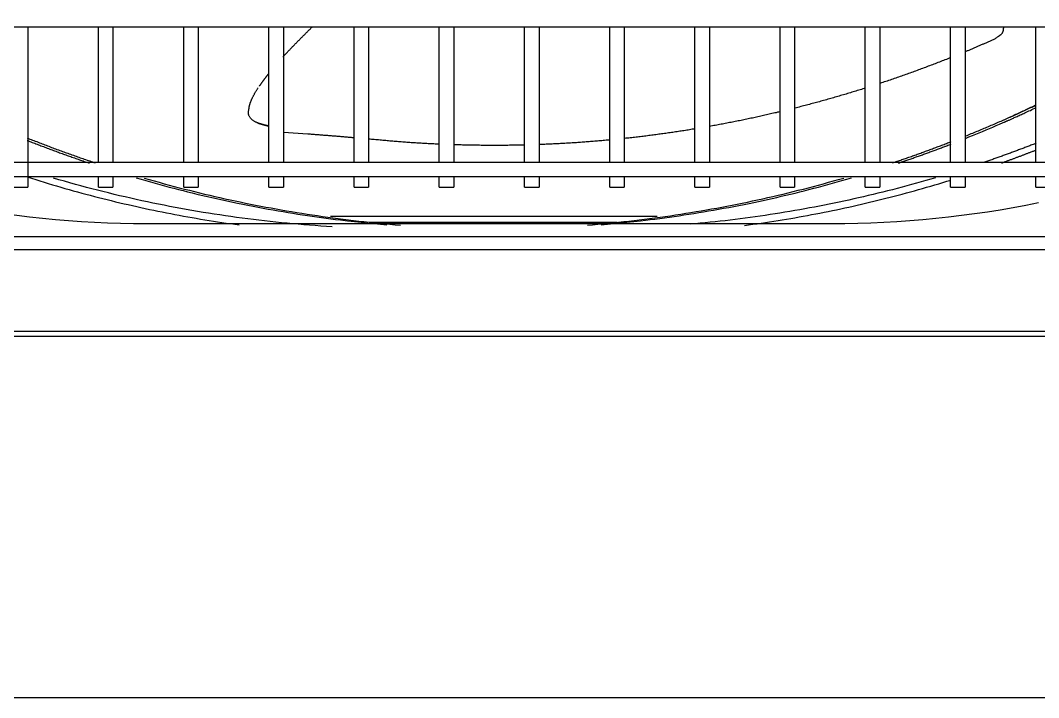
# Model space of a CAD drawing. Header units: millimetres. Extents: x 0 to 504600, y 0 to 118800.
# Drawn here: x 430404.9 to 430685.8, y 45578.4 to 45765.3 of the extents above; entities that cross this region are included whole.
import ezdxf

# ---------------------------------------------------------------- set-up
doc = ezdxf.new("R2010")
doc.units = ezdxf.units.MM
doc.header["$LTSCALE"] = 200
doc.layers.add('LG-AIRCON', color=240, linetype='Continuous')

# ---------------------------------------------------------------- blocks, each defined once
blk = doc.blocks.new('UXC')
at = {"layer": 'LG-AIRCON', "color": 0}
for p, q in [((-390.35, 762), (391.35, 762)), ((390.35, 760.7), (-390.35, 760.7)), ((-329.91, 738.07), (288.09, 738.07)), ((288.09, 734.54), (-329.91, 734.54)), ((73.55, 731), (-115.45, 731)), ((-53.98, 730.5), (14.38, 730.5)), ((-64.7, 728.9), (25.4, 728.9)), ((-152.2, 720.91), (-148.2, 720.91)), ((-148.2, 676.75), (-148.2, 720.91)), ((-128.7, 720.91), (-128.7, 717.99)), ((-128.7, 720.91), (-124.7, 720.91)), ((-124.7, 717.99), (-124.7, 720.91)), ((-105.2, 720.91), (-105.2, 717.99)), ((-105.2, 720.91), (-101.2, 720.91)), ((-101.2, 717.99), (-101.2, 720.91)), ((-81.7, 720.91), (-81.7, 717.99)), ((-81.7, 720.91), (-77.7, 720.91)), ((-77.7, 717.99), (-77.7, 720.91)), ((-58.2, 720.91), (-58.2, 717.99)), ((-58.2, 720.91), (-54.2, 720.91)), ((-54.2, 717.99), (-54.2, 720.91)), ((-34.7, 720.91), (-34.7, 717.99)), ((-34.7, 720.91), (-30.7, 720.91)), ((-30.7, 717.99), (-30.7, 720.91)), ((-11.2, 720.91), (-11.2, 717.99)), ((-11.2, 720.91), (-7.2, 720.91)), ((-7.2, 717.99), (-7.2, 720.91)), ((12.3, 720.91), (12.3, 717.99)), ((12.3, 720.91), (16.3, 720.91)), ((16.3, 717.99), (16.3, 720.91)), ((35.8, 720.91), (35.8, 717.99)), ((35.8, 720.91), (39.8, 720.91)), ((39.8, 717.99), (39.8, 720.91)), ((59.3, 720.91), (59.3, 717.99)), ((59.3, 720.91), (63.3, 720.91)), ((63.3, 717.99), (63.3, 720.91)), ((82.8, 720.91), (82.8, 717.99)), ((82.8, 720.91), (86.8, 720.91)), ((86.8, 717.99), (86.8, 720.91)), ((106.3, 720.91), (106.3, 717.99)), ((106.3, 720.91), (110.3, 720.91)), ((110.3, 717.99), (110.3, 720.91)), ((129.8, 720.91), (129.8, 717.99)), ((129.8, 720.91), (133.8, 720.91)), ((258.31, 718), (-300.21, 718)), ((-300.21, 714), (258.31, 714)), ((-128.7, 714), (-128.7, 676.75)), ((-124.7, 676.75), (-124.7, 714)), ((-105.2, 714), (-105.2, 676.75)), ((-101.2, 676.75), (-101.2, 714)), ((-81.7, 714), (-81.7, 676.75)), ((-77.7, 676.75), (-77.7, 714)), ((-58.2, 714), (-58.2, 676.75)), ((-54.2, 676.75), (-54.2, 714)), ((-34.7, 714), (-34.7, 676.75)), ((-30.7, 676.75), (-30.7, 714)), ((-11.2, 714), (-11.2, 676.75)), ((-7.2, 676.75), (-7.2, 714)), ((12.3, 714), (12.3, 676.75)), ((16.3, 676.75), (16.3, 714)), ((35.8, 714), (35.8, 676.75)), ((39.8, 676.75), (39.8, 714)), ((59.3, 714), (59.3, 676.75)), ((63.3, 676.75), (63.3, 714)), ((82.8, 714), (82.8, 676.75)), ((86.8, 676.75), (86.8, 714)), ((106.3, 714), (106.3, 676.75)), ((110.3, 676.75), (110.3, 714)), ((129.8, 714), (129.8, 676.75)), ((267.64, 676.75), (-309.54, 676.75))]:
    blk.add_line(p, q, dxfattribs=at)
for points in [[(-148.29, 718.08), (-147.15, 718.44), (-146.01, 718.8), (-144.87, 719.16), (-143.72, 719.51), (-142.57, 719.86), (-141.42, 720.2), (-140.27, 720.54), (-139.12, 720.88), (-137.96, 721.21), (-136.8, 721.54), (-135.65, 721.86), (-134.49, 722.18), (-133.32, 722.5), (-132.16, 722.81), (-130.99, 723.12), (-129.83, 723.43), (-128.66, 723.73), (-127.5, 724.02), (-126.33, 724.32), (-125.16, 724.6), (-123.99, 724.89), (-122.83, 725.17), (-121.66, 725.44), (-120.49, 725.71), (-119.32, 725.98), (-118.15, 726.24), (-116.98, 726.5), (-115.81, 726.75), (-114.64, 727), (-113.46, 727.25), (-112.29, 727.49), (-111.12, 727.73), (-109.95, 727.96), (-108.77, 728.19), (-107.6, 728.41), (-106.43, 728.63), (-105.25, 728.85), (-104.08, 729.06), (-102.9, 729.27), (-101.72, 729.47), (-100.55, 729.67), (-99.37, 729.87), (-98.19, 730.06), (-97.02, 730.25), (-95.84, 730.43), (-94.66, 730.61), (-93.48, 730.78), (-92.3, 730.95), (-91.12, 731.12), (-89.94, 731.28)], [(-64.26, 731.8), (-65.82, 731.7), (-67.37, 731.6), (-68.93, 731.49), (-70.48, 731.38), (-72.03, 731.25), (-73.59, 731.12), (-75.14, 730.99), (-76.69, 730.84), (-78.24, 730.69), (-79.79, 730.53), (-81.34, 730.37), (-82.89, 730.19), (-84.43, 730.01), (-85.98, 729.83), (-87.52, 729.63), (-89.07, 729.43), (-90.61, 729.23), (-92.16, 729.01), (-93.7, 728.79), (-95.24, 728.56), (-96.78, 728.32), (-98.32, 728.08), (-99.86, 727.83), (-101.4, 727.57), (-102.94, 727.31), (-104.48, 727.04), (-106.02, 726.76), (-107.55, 726.47), (-109.09, 726.18), (-110.62, 725.88), (-112.16, 725.58), (-113.69, 725.26), (-115.22, 724.94), (-116.76, 724.61), (-118.29, 724.28), (-119.82, 723.94), (-121.35, 723.59), (-122.88, 723.23), (-124.41, 722.87), (-125.93, 722.49), (-127.46, 722.12), (-128.99, 721.73), (-130.51, 721.34), (-132.04, 720.94), (-133.56, 720.53), (-135.08, 720.12), (-136.59, 719.7), (-138.11, 719.27), (-139.62, 718.84), (-141.12, 718.39)], [(-118.27, 718.32), (-116.97, 718.7), (-115.67, 719.07), (-114.37, 719.44), (-113.08, 719.8), (-111.79, 720.15), (-110.51, 720.5), (-109.22, 720.84), (-107.94, 721.18), (-106.67, 721.51), (-105.39, 721.84), (-104.12, 722.15), (-102.86, 722.47), (-101.6, 722.77), (-100.34, 723.07), (-99.08, 723.37), (-97.83, 723.66), (-96.59, 723.94), (-95.34, 724.22), (-94.1, 724.49), (-92.87, 724.76), (-91.64, 725.02), (-90.34, 725.29), (-88.91, 725.58), (-87.49, 725.86), (-86.07, 726.14), (-84.67, 726.41), (-83.27, 726.67), (-81.89, 726.92), (-80.51, 727.17), (-79.13, 727.41), (-77.77, 727.64), (-76.42, 727.87), (-75.07, 728.09), (-73.73, 728.3), (-72.4, 728.5), (-71.08, 728.7), (-69.77, 728.89), (-68.46, 729.08), (-67.17, 729.26), (-65.88, 729.43), (-64.6, 729.6), (-63.33, 729.76), (-61.96, 729.93), (-60.02, 730.16), (-58.12, 730.38), (-56.26, 730.58), (-54.43, 730.77), (-52.65, 730.94), (-50.9, 731.1), (-49.19, 731.25)], [(-116.13, 718.36), (-114.75, 718.76), (-113.36, 719.16), (-111.98, 719.54), (-110.59, 719.93), (-109.2, 720.3), (-107.81, 720.67), (-106.41, 721.04), (-105.02, 721.4), (-103.62, 721.75), (-102.22, 722.1), (-100.83, 722.44), (-99.43, 722.78), (-98.02, 723.11), (-96.62, 723.43), (-95.22, 723.75), (-93.81, 724.07), (-92.41, 724.38), (-91, 724.68), (-89.59, 724.97), (-88.18, 725.27), (-86.77, 725.55), (-85.35, 725.83), (-83.94, 726.1), (-82.52, 726.37), (-81.11, 726.63), (-79.69, 726.89), (-78.27, 727.14), (-76.85, 727.39), (-75.43, 727.63), (-74.01, 727.86), (-72.59, 728.09), (-71.17, 728.31), (-69.75, 728.53), (-68.32, 728.74), (-66.9, 728.95), (-65.47, 729.15), (-64.04, 729.34), (-62.62, 729.53), (-61.19, 729.71), (-59.76, 729.89), (-58.33, 730.06), (-56.9, 730.23), (-55.47, 730.39), (-54.04, 730.55), (-52.61, 730.7), (-51.17, 730.84), (-49.74, 730.98), (-48.31, 731.11), (-46.87, 731.24), (-45.44, 731.36)], [(6.14, 731.35), (7.58, 731.23), (9.01, 731.11), (10.44, 730.98), (11.88, 730.84), (13.31, 730.7), (14.74, 730.55), (16.17, 730.39), (17.61, 730.23), (19.04, 730.07), (20.47, 729.9), (21.89, 729.72), (23.32, 729.54), (24.75, 729.35), (26.18, 729.16), (27.6, 728.96), (29.03, 728.75), (30.45, 728.54), (31.88, 728.32), (33.3, 728.1), (34.72, 727.87), (36.14, 727.64), (37.56, 727.4), (38.98, 727.15), (40.4, 726.9), (41.81, 726.64), (43.23, 726.38), (44.64, 726.11), (46.06, 725.83), (47.47, 725.55), (48.88, 725.27), (50.29, 724.98), (51.7, 724.68), (53.11, 724.38), (54.52, 724.07), (55.92, 723.75), (57.32, 723.43), (58.73, 723.11), (60.13, 722.78), (61.53, 722.44), (62.93, 722.1), (64.32, 721.75), (65.72, 721.4), (67.11, 721.04), (68.51, 720.67), (69.9, 720.3), (71.29, 719.92), (72.68, 719.54), (74.07, 719.15), (75.45, 718.76), (76.84, 718.36)], [(9.93, 731.25), (11.65, 731.1), (13.41, 730.94), (15.21, 730.76), (17.05, 730.57), (18.93, 730.37), (20.84, 730.15), (22.17, 729.99), (23.47, 729.83), (24.78, 729.67), (26.1, 729.5), (27.42, 729.32), (28.75, 729.14), (30.08, 728.95), (31.42, 728.76), (32.77, 728.55), (34.12, 728.35), (35.48, 728.13), (36.84, 727.91), (38.21, 727.69), (39.58, 727.45), (40.96, 727.21), (42.34, 726.97), (43.73, 726.72), (45.13, 726.46), (46.53, 726.19), (47.94, 725.91), (49.35, 725.63), (50.77, 725.35), (52.1, 725.07), (53.35, 724.81), (54.59, 724.54), (55.84, 724.26), (57.1, 723.98), (58.36, 723.7), (59.62, 723.41), (60.88, 723.11), (62.15, 722.81), (63.43, 722.5), (64.7, 722.18), (65.98, 721.86), (67.27, 721.54), (68.56, 721.2), (69.85, 720.87), (71.14, 720.52), (72.44, 720.17), (73.74, 719.81), (75.05, 719.45), (76.36, 719.08), (77.67, 718.7), (78.98, 718.32)], [(102.16, 718.3), (100.85, 718.68), (99.53, 719.06), (98.22, 719.44), (96.9, 719.81), (95.58, 720.17), (94.26, 720.53), (92.93, 720.89), (91.61, 721.24), (90.28, 721.58), (88.95, 721.92), (87.62, 722.25), (86.29, 722.58), (84.96, 722.9), (83.62, 723.22), (82.28, 723.53), (80.94, 723.84), (79.6, 724.14), (78.26, 724.44), (76.92, 724.73), (75.57, 725.02), (74.22, 725.3), (72.87, 725.57), (71.52, 725.84), (70.17, 726.11), (68.81, 726.37), (67.45, 726.63), (66.09, 726.87), (64.73, 727.12), (63.37, 727.36), (62.01, 727.59), (60.64, 727.82), (59.27, 728.04), (57.9, 728.26), (56.53, 728.47), (55.16, 728.68), (53.79, 728.88), (52.42, 729.07), (51.05, 729.26), (49.67, 729.45), (48.3, 729.63), (46.92, 729.8), (45.55, 729.97), (44.17, 730.13), (42.79, 730.28), (41.41, 730.44), (40.04, 730.58), (38.66, 730.72), (37.28, 730.85), (35.9, 730.98), (34.52, 731.11)], [(49.45, 731.44), (50.61, 731.29), (51.78, 731.13), (52.94, 730.96), (54.1, 730.8), (55.26, 730.62), (56.42, 730.45), (57.58, 730.27), (58.74, 730.08), (59.91, 729.9), (61.06, 729.7), (62.22, 729.51), (63.38, 729.31), (64.54, 729.1), (65.69, 728.9), (66.84, 728.69), (67.99, 728.47), (69.14, 728.25), (70.29, 728.03), (71.44, 727.8), (72.59, 727.57), (73.73, 727.34), (74.88, 727.1), (76.02, 726.86), (77.16, 726.61), (78.3, 726.36), (79.44, 726.11), (80.58, 725.85), (81.71, 725.59), (82.85, 725.33), (83.98, 725.06), (85.11, 724.79), (86.24, 724.51), (87.37, 724.23), (88.5, 723.95), (89.63, 723.66), (90.75, 723.37), (91.88, 723.08), (93, 722.78), (94.12, 722.48), (95.24, 722.17), (96.36, 721.86), (97.48, 721.55), (98.6, 721.23), (99.71, 720.91), (100.83, 720.58), (101.94, 720.26), (103.05, 719.92), (104.16, 719.59), (105.27, 719.25), (106.38, 718.91)], [(-148.36, 707.97), (-148.02, 708.11), (-147.67, 708.25), (-147.33, 708.38), (-146.98, 708.52), (-146.63, 708.65), (-146.29, 708.79), (-145.94, 708.92), (-145.6, 709.05), (-145.25, 709.19), (-144.91, 709.32), (-144.57, 709.45), (-144.22, 709.58), (-143.88, 709.71), (-143.53, 709.84), (-143.19, 709.97), (-142.85, 710.1), (-142.5, 710.23), (-142.16, 710.36), (-141.82, 710.49), (-141.47, 710.61), (-141.13, 710.74), (-140.79, 710.87), (-140.44, 710.99), (-140.1, 711.12), (-139.76, 711.24), (-139.42, 711.37), (-139.08, 711.49), (-138.73, 711.62), (-138.39, 711.74), (-138.05, 711.86), (-137.71, 711.99), (-137.37, 712.11), (-137.03, 712.23), (-136.69, 712.35), (-136.35, 712.47), (-136.01, 712.59), (-135.67, 712.71), (-135.33, 712.83), (-134.99, 712.95), (-134.65, 713.07), (-134.31, 713.19), (-133.97, 713.3), (-133.63, 713.42), (-133.29, 713.54), (-132.95, 713.65), (-132.61, 713.77), (-132.27, 713.88), (-131.94, 714), (-131.6, 714.11), (-131.26, 714.23)], [(-148.36, 707.31), (-147.99, 707.46), (-147.61, 707.61), (-147.24, 707.75), (-146.87, 707.9), (-146.5, 708.04), (-146.13, 708.19), (-145.75, 708.33), (-145.38, 708.48), (-145.01, 708.62), (-144.63, 708.77), (-144.26, 708.91), (-143.89, 709.05), (-143.51, 709.19), (-143.14, 709.34), (-142.77, 709.48), (-142.39, 709.62), (-142.02, 709.76), (-141.64, 709.9), (-141.27, 710.04), (-140.9, 710.18), (-140.52, 710.32), (-140.15, 710.46), (-139.77, 710.6), (-139.39, 710.73), (-139.02, 710.87), (-138.64, 711.01), (-138.27, 711.14), (-137.89, 711.28), (-137.52, 711.42), (-137.14, 711.55), (-136.76, 711.69), (-136.39, 711.82), (-136.01, 711.95), (-135.63, 712.09), (-135.26, 712.22), (-134.88, 712.35), (-134.5, 712.49), (-134.13, 712.62), (-133.75, 712.75), (-133.37, 712.88), (-132.99, 713.01), (-132.61, 713.14), (-132.24, 713.27), (-131.86, 713.4), (-131.48, 713.53), (-131.1, 713.66), (-130.72, 713.79), (-130.34, 713.91), (-129.96, 714.04), (-129.58, 714.17)], [(90.29, 714.17), (90.61, 714.06), (90.94, 713.95), (91.27, 713.84), (91.59, 713.73), (91.92, 713.62), (92.24, 713.51), (92.57, 713.4), (92.9, 713.29), (93.22, 713.17), (93.55, 713.06), (93.87, 712.95), (94.2, 712.84), (94.52, 712.72), (94.85, 712.61), (95.17, 712.5), (95.5, 712.38), (95.82, 712.27), (96.15, 712.16), (96.47, 712.04), (96.8, 711.93), (97.12, 711.81), (97.44, 711.69), (97.77, 711.58), (98.09, 711.46), (98.42, 711.35), (98.74, 711.23), (99.06, 711.11), (99.39, 710.99), (99.71, 710.88), (100.03, 710.76), (100.36, 710.64), (100.68, 710.52), (101, 710.4), (101.32, 710.28), (101.65, 710.16), (101.97, 710.04), (102.29, 709.92), (102.61, 709.8), (102.94, 709.68), (103.26, 709.56), (103.58, 709.44), (103.9, 709.32), (104.22, 709.19), (104.55, 709.07), (104.87, 708.95), (105.19, 708.83), (105.51, 708.7), (105.83, 708.58), (106.15, 708.45), (106.47, 708.33)], [(91.96, 714.23), (92.25, 714.13), (92.54, 714.03), (92.82, 713.94), (93.11, 713.84), (93.4, 713.74), (93.69, 713.64), (93.98, 713.54), (94.26, 713.44), (94.55, 713.34), (94.84, 713.25), (95.13, 713.15), (95.42, 713.04), (95.71, 712.94), (96, 712.84), (96.28, 712.74), (96.57, 712.64), (96.86, 712.54), (97.15, 712.44), (97.44, 712.33), (97.73, 712.23), (98.02, 712.13), (98.31, 712.02), (98.6, 711.92), (98.89, 711.82), (99.18, 711.71), (99.47, 711.61), (99.76, 711.5), (100.05, 711.4), (100.34, 711.29), (100.63, 711.18), (100.92, 711.08), (101.22, 710.97), (101.51, 710.86), (101.8, 710.75), (102.09, 710.65), (102.38, 710.54), (102.67, 710.43), (102.96, 710.32), (103.26, 710.21), (103.55, 710.1), (103.84, 709.99), (104.13, 709.88), (104.42, 709.77), (104.72, 709.66), (105.01, 709.55), (105.3, 709.44), (105.6, 709.32), (105.89, 709.21), (106.18, 709.1), (106.47, 708.99)], [(129.91, 708.77), (129.62, 708.89), (129.34, 709), (129.06, 709.11), (128.77, 709.22), (128.49, 709.33), (128.21, 709.44), (127.92, 709.54), (127.64, 709.65), (127.36, 709.76), (127.07, 709.87), (126.79, 709.98), (126.51, 710.09), (126.22, 710.19), (125.94, 710.3), (125.65, 710.41), (125.37, 710.52), (125.08, 710.62), (124.8, 710.73), (124.52, 710.84), (124.23, 710.94), (123.95, 711.05), (123.66, 711.15), (123.38, 711.26), (123.09, 711.36), (122.81, 711.47), (122.52, 711.57), (122.24, 711.68), (121.95, 711.78), (121.67, 711.88), (121.38, 711.99), (121.09, 712.09), (120.81, 712.19), (120.52, 712.3), (120.24, 712.4), (119.95, 712.5), (119.67, 712.6), (119.38, 712.7), (119.09, 712.8), (118.81, 712.91), (118.52, 713.01), (118.23, 713.11), (117.95, 713.21), (117.66, 713.31), (117.37, 713.41), (117.09, 713.51), (116.8, 713.61), (116.51, 713.7), (116.23, 713.8), (115.94, 713.9), (115.65, 714)], [(120.41, 714.2), (120.6, 714.13), (120.79, 714.06), (120.98, 713.99), (121.17, 713.92), (121.37, 713.85), (121.56, 713.78), (121.75, 713.71), (121.94, 713.64), (122.13, 713.57), (122.32, 713.5), (122.51, 713.43), (122.7, 713.36), (122.89, 713.29), (123.08, 713.22), (123.27, 713.15), (123.46, 713.08), (123.65, 713.01), (123.84, 712.94), (124.03, 712.87), (124.22, 712.8), (124.41, 712.73), (124.6, 712.65), (124.8, 712.58), (124.99, 712.51), (125.18, 712.44), (125.37, 712.37), (125.56, 712.3), (125.75, 712.22), (125.94, 712.15), (126.13, 712.08), (126.32, 712.01), (126.51, 711.93), (126.69, 711.86), (126.88, 711.79), (127.07, 711.72), (127.26, 711.64), (127.45, 711.57), (127.64, 711.5), (127.83, 711.42), (128.02, 711.35), (128.21, 711.28), (128.4, 711.2), (128.59, 711.13), (128.78, 711.06), (128.97, 710.98), (129.16, 710.91), (129.35, 710.83), (129.54, 710.76), (129.73, 710.69), (129.92, 710.61)], [(-34.69, 709.04), (-35.08, 709.02), (-35.46, 709.01), (-35.85, 708.99), (-36.24, 708.97), (-36.63, 708.95), (-37.01, 708.93), (-37.4, 708.91), (-37.79, 708.89), (-38.18, 708.87), (-38.57, 708.85), (-38.96, 708.83), (-39.34, 708.81), (-39.73, 708.78), (-40.12, 708.76), (-40.51, 708.74), (-40.9, 708.71), (-41.29, 708.69), (-41.68, 708.66), (-42.07, 708.64), (-42.46, 708.61), (-42.84, 708.58), (-43.23, 708.56), (-43.62, 708.53), (-44.01, 708.5), (-44.4, 708.47), (-44.79, 708.44), (-45.18, 708.41), (-45.57, 708.38), (-45.96, 708.35), (-46.36, 708.32), (-46.75, 708.28), (-47.14, 708.25), (-47.53, 708.22), (-47.92, 708.18), (-48.31, 708.15), (-48.7, 708.12), (-49.09, 708.08), (-49.48, 708.05), (-49.88, 708.01), (-50.27, 707.98), (-50.66, 707.94), (-51.05, 707.91), (-51.44, 707.87), (-51.84, 707.84), (-52.23, 707.8), (-52.62, 707.77), (-53.02, 707.73), (-53.41, 707.7), (-53.8, 707.66), (-54.2, 707.63)], [(-11.12, 709.26), (-11.51, 709.27), (-11.89, 709.28), (-12.28, 709.29), (-12.67, 709.3), (-13.05, 709.3), (-13.44, 709.31), (-13.83, 709.32), (-14.22, 709.32), (-14.61, 709.33), (-14.99, 709.34), (-15.38, 709.34), (-15.77, 709.35), (-16.16, 709.35), (-16.55, 709.35), (-16.94, 709.36), (-17.33, 709.36), (-17.72, 709.36), (-18.11, 709.36), (-18.5, 709.36), (-18.89, 709.37), (-19.28, 709.37), (-19.67, 709.37), (-20.06, 709.37), (-20.45, 709.37), (-20.84, 709.36), (-21.23, 709.36), (-21.62, 709.36), (-22.01, 709.36), (-22.4, 709.36), (-22.8, 709.35), (-23.19, 709.35), (-23.58, 709.34), (-23.97, 709.34), (-24.36, 709.33), (-24.76, 709.33), (-25.15, 709.32), (-25.54, 709.32), (-25.93, 709.31), (-26.33, 709.3), (-26.72, 709.29), (-27.11, 709.29), (-27.51, 709.28), (-27.9, 709.27), (-28.3, 709.26), (-28.69, 709.25), (-29.08, 709.24), (-29.48, 709.23), (-29.87, 709.22), (-30.27, 709.2), (-30.66, 709.19)], [(12.44, 707.85), (12.05, 707.89), (11.66, 707.93), (11.28, 707.96), (10.89, 708), (10.5, 708.03), (10.11, 708.07), (9.73, 708.1), (9.34, 708.13), (8.95, 708.17), (8.56, 708.2), (8.17, 708.23), (7.78, 708.26), (7.4, 708.29), (7.01, 708.32), (6.62, 708.36), (6.23, 708.39), (5.84, 708.41), (5.45, 708.44), (5.06, 708.47), (4.66, 708.5), (4.27, 708.53), (3.88, 708.56), (3.49, 708.58), (3.1, 708.61), (2.71, 708.64), (2.31, 708.66), (1.92, 708.69), (1.53, 708.71), (1.14, 708.74), (0.74, 708.76), (0.35, 708.78), (-0.04, 708.81), (-0.44, 708.83), (-0.83, 708.85), (-1.23, 708.87), (-1.62, 708.89), (-2.02, 708.91), (-2.41, 708.93), (-2.81, 708.95), (-3.2, 708.97), (-3.6, 708.99), (-3.99, 709.01), (-4.39, 709.03), (-4.78, 709.05), (-5.18, 709.06), (-5.58, 709.08), (-5.97, 709.1), (-6.37, 709.11), (-6.77, 709.13), (-7.17, 709.14)], [(-58.18, 707.28), (-58.44, 707.26), (-58.69, 707.23), (-58.95, 707.21), (-59.21, 707.19), (-59.47, 707.17), (-59.73, 707.14), (-59.99, 707.12), (-60.25, 707.1), (-60.51, 707.08), (-60.77, 707.06), (-61.03, 707.03), (-61.29, 707.01), (-61.55, 706.99), (-61.81, 706.97), (-62.07, 706.95), (-62.34, 706.93), (-62.6, 706.9), (-62.86, 706.88), (-63.12, 706.86), (-63.38, 706.84), (-63.64, 706.82), (-63.9, 706.8), (-64.16, 706.78), (-64.42, 706.76), (-64.69, 706.73), (-64.95, 706.71), (-65.21, 706.69), (-65.47, 706.67), (-65.73, 706.65), (-65.99, 706.63), (-66.26, 706.61), (-66.52, 706.59), (-66.78, 706.57), (-67.04, 706.55), (-67.3, 706.53), (-67.57, 706.51), (-67.83, 706.49), (-68.09, 706.47), (-68.36, 706.45), (-68.62, 706.43), (-68.88, 706.41), (-69.14, 706.39), (-69.41, 706.37), (-69.67, 706.35), (-69.93, 706.33), (-70.2, 706.31), (-70.46, 706.29), (-70.72, 706.27), (-70.99, 706.25), (-77.7, 705.76)], [(35.85, 704.81), (35.47, 704.87), (35.09, 704.93), (34.71, 705), (34.32, 705.06), (33.94, 705.12), (33.56, 705.18), (33.18, 705.24), (32.79, 705.3), (32.41, 705.36), (32.02, 705.42), (31.64, 705.48), (31.25, 705.54), (30.87, 705.6), (30.48, 705.65), (30.1, 705.71), (29.71, 705.77), (29.32, 705.82), (28.94, 705.88), (28.55, 705.94), (28.16, 705.99), (27.77, 706.05), (27.38, 706.1), (27, 706.15), (26.61, 706.21), (26.22, 706.26), (25.83, 706.31), (25.44, 706.37), (25.05, 706.42), (24.66, 706.47), (24.27, 706.52), (23.88, 706.57), (23.49, 706.62), (23.1, 706.67), (22.7, 706.72), (22.31, 706.77), (21.92, 706.82), (21.53, 706.87), (21.13, 706.92), (20.74, 706.96), (20.35, 707.01), (19.95, 707.06), (19.56, 707.1), (19.16, 707.15), (18.77, 707.19), (18.38, 707.24), (17.98, 707.28), (17.58, 707.33), (17.19, 707.37), (16.79, 707.41), (16.4, 707.45)], [(110.45, 706.76), (110.85, 706.6), (111.24, 706.44), (111.64, 706.28), (112.03, 706.12), (112.43, 705.96), (112.82, 705.79), (113.21, 705.63), (113.61, 705.47), (114, 705.31), (114.39, 705.14), (114.79, 704.98), (115.18, 704.82), (115.57, 704.65), (115.97, 704.49), (116.36, 704.32), (116.75, 704.15), (117.14, 703.99), (117.53, 703.82), (117.92, 703.65), (118.32, 703.49), (118.71, 703.32), (119.1, 703.15), (119.49, 702.98), (119.88, 702.81), (120.27, 702.64), (120.66, 702.47), (121.05, 702.3), (121.44, 702.12), (121.83, 701.95), (122.22, 701.78), (122.61, 701.61), (123, 701.43), (123.38, 701.26), (123.77, 701.08), (124.16, 700.91), (124.55, 700.73), (124.94, 700.56), (125.32, 700.38), (125.71, 700.2), (126.1, 700.03), (126.49, 699.85), (126.87, 699.67), (127.26, 699.49), (127.64, 699.31), (128.03, 699.13), (128.42, 698.95), (128.8, 698.77), (129.19, 698.59), (129.57, 698.41), (129.96, 698.23)], [(110.46, 707.42), (111.4, 707.04), (112.33, 706.66), (113.27, 706.28), (114.21, 705.89), (115.15, 705.5), (116.09, 705.11), (117.03, 704.71), (117.97, 704.31), (118.91, 703.91), (119.85, 703.5), (120.8, 703.09), (121.18, 702.92), (121.21, 702.9), (121.25, 702.89), (121.31, 702.86), (121.38, 702.83), (121.45, 702.8), (121.54, 702.76), (121.64, 702.72), (121.75, 702.67), (121.87, 702.62), (122, 702.56), (122.14, 702.5), (122.29, 702.43), (122.45, 702.36), (122.63, 702.28), (122.81, 702.2), (123, 702.11), (123.21, 702.02), (123.43, 701.92), (123.65, 701.82), (123.89, 701.71), (124.14, 701.6), (124.4, 701.49), (124.66, 701.37), (124.94, 701.24), (125.23, 701.11), (125.53, 700.97), (125.85, 700.83), (126.17, 700.68), (126.5, 700.53), (126.84, 700.37), (127.2, 700.21), (127.56, 700.04), (127.93, 699.87), (128.32, 699.69), (128.71, 699.5), (129.12, 699.31), (129.53, 699.12), (129.96, 698.91)], [(-81.7, 704.02), (-81.86, 703.98), (-82.02, 703.95), (-82.18, 703.91), (-82.35, 703.87), (-82.51, 703.83), (-82.67, 703.79), (-82.83, 703.75), (-82.99, 703.71), (-83.15, 703.67), (-83.31, 703.63), (-83.47, 703.59), (-83.63, 703.54), (-83.79, 703.5), (-83.95, 703.45), (-84.11, 703.4), (-84.27, 703.35), (-84.43, 703.3), (-84.58, 703.24), (-84.74, 703.18), (-84.89, 703.12), (-85.04, 703.06), (-85.2, 702.99), (-85.35, 702.92), (-85.5, 702.85), (-85.64, 702.77), (-85.79, 702.69), (-85.93, 702.6), (-86.07, 702.51), (-86.2, 702.41), (-86.33, 702.3), (-86.45, 702.19), (-86.57, 702.08), (-86.69, 701.96), (-86.79, 701.83), (-86.89, 701.7), (-86.99, 701.56), (-87.07, 701.42), (-87.14, 701.28), (-87.2, 701.13), (-87.25, 700.97), (-87.29, 700.81), (-87.31, 700.65), (-87.32, 700.49), (-87.33, 700.33), (-87.32, 700.16), (-87.3, 700), (-87.28, 699.83), (-87.25, 699.67), (-87.22, 699.5), (-87.2, 699.34)], [(-81.7, 704.13), (-81.77, 704.11), (-81.84, 704.1), (-81.91, 704.08), (-81.98, 704.06), (-82.04, 704.04), (-82.11, 704.03), (-82.18, 704.01), (-82.25, 703.99), (-82.32, 703.97), (-82.39, 703.96), (-82.45, 703.94), (-82.52, 703.92), (-82.59, 703.9), (-82.66, 703.88), (-82.73, 703.86), (-82.8, 703.85), (-82.87, 703.83), (-82.93, 703.81), (-83, 703.79), (-83.07, 703.77), (-83.14, 703.75), (-83.21, 703.73), (-83.28, 703.71), (-83.34, 703.69), (-83.41, 703.67), (-83.48, 703.65), (-83.55, 703.63), (-83.62, 703.61), (-83.68, 703.59), (-83.75, 703.57), (-83.82, 703.55), (-83.89, 703.53), (-83.96, 703.5), (-84.03, 703.48), (-84.09, 703.46), (-84.16, 703.44), (-84.23, 703.42), (-84.3, 703.39), (-84.37, 703.37), (-84.43, 703.34), (-84.5, 703.32), (-84.57, 703.29), (-84.63, 703.27), (-84.7, 703.24), (-84.76, 703.21), (-84.83, 703.18), (-84.89, 703.15), (-84.96, 703.12), (-85.02, 703.09), (-85.08, 703.06)], [(59.35, 700.06), (58.97, 700.15), (58.59, 700.24), (58.21, 700.34), (57.82, 700.42), (57.44, 700.51), (57.06, 700.6), (56.67, 700.69), (56.29, 700.78), (55.9, 700.87), (55.52, 700.96), (55.13, 701.04), (54.75, 701.13), (54.36, 701.22), (53.98, 701.3), (53.59, 701.39), (53.2, 701.47), (52.81, 701.56), (52.43, 701.64), (52.04, 701.73), (51.65, 701.81), (51.26, 701.89), (50.87, 701.98), (50.48, 702.06), (50.09, 702.14), (49.7, 702.22), (49.31, 702.3), (48.92, 702.38), (48.52, 702.46), (48.13, 702.54), (47.74, 702.62), (47.35, 702.7), (46.95, 702.78), (46.56, 702.86), (46.17, 702.94), (45.77, 703.02), (45.38, 703.09), (44.98, 703.17), (44.59, 703.25), (44.19, 703.32), (43.79, 703.4), (43.4, 703.47), (43, 703.55), (42.6, 703.62), (42.21, 703.7), (41.81, 703.77), (41.41, 703.84), (41.01, 703.91), (40.61, 703.99), (40.21, 704.06), (39.81, 704.13)], [(120.95, 702.35), (121.12, 702.27), (121.3, 702.19), (121.48, 702.1), (121.66, 702.02), (121.84, 701.94), (122.02, 701.86), (122.2, 701.78), (122.38, 701.7), (122.56, 701.62), (122.74, 701.53), (122.92, 701.45), (123.1, 701.37), (123.28, 701.29), (123.45, 701.21), (123.63, 701.12), (123.81, 701.04), (123.99, 700.96), (124.17, 700.88), (124.35, 700.79), (124.53, 700.71), (124.71, 700.63), (124.88, 700.54), (125.06, 700.46), (125.24, 700.38), (125.42, 700.29), (125.6, 700.21), (125.78, 700.13), (125.96, 700.04), (126.13, 699.96), (126.31, 699.87), (126.49, 699.79), (126.67, 699.7), (126.85, 699.62), (127.02, 699.54), (127.2, 699.45), (127.38, 699.37), (127.56, 699.28), (127.74, 699.2), (127.91, 699.11), (128.09, 699.02), (128.27, 698.94), (128.45, 698.85), (128.62, 698.77), (128.8, 698.68), (128.98, 698.6), (129.16, 698.51), (129.33, 698.42), (129.51, 698.34), (129.69, 698.25), (129.87, 698.16)], [(-87.2, 699.34), (-87.19, 699.25), (-87.18, 699.16), (-87.17, 699.08), (-87.16, 698.99), (-87.15, 698.91), (-87.14, 698.83), (-87.12, 698.75), (-87.11, 698.67), (-87.09, 698.59), (-87.07, 698.5), (-87.05, 698.39), (-87.02, 698.28), (-87, 698.17), (-86.97, 698.06), (-86.94, 697.96), (-86.9, 697.86), (-86.87, 697.76), (-86.84, 697.66), (-86.8, 697.56), (-86.77, 697.45), (-86.72, 697.34), (-86.68, 697.22), (-86.63, 697.1), (-86.58, 696.97), (-86.53, 696.85), (-86.47, 696.73), (-86.42, 696.61), (-86.37, 696.5), (-86.32, 696.39), (-86.26, 696.27), (-86.2, 696.14), (-86.13, 696), (-86.06, 695.86), (-85.99, 695.72), (-85.92, 695.59), (-85.85, 695.47), (-85.79, 695.34), (-85.71, 695.21), (-85.63, 695.07), (-85.55, 694.92), (-85.46, 694.77), (-85.37, 694.63), (-85.28, 694.48), (-85.2, 694.34), (-85.11, 694.2), (-85.02, 694.06), (-84.93, 693.92), (-84.83, 693.76), (-84.73, 693.61), (-84.62, 693.45)], [(82.88, 693.54), (82.5, 693.66), (82.12, 693.78), (81.74, 693.9), (81.36, 694.02), (80.98, 694.14), (80.6, 694.26), (80.22, 694.37), (79.83, 694.49), (79.45, 694.61), (79.07, 694.72), (78.68, 694.84), (78.3, 694.96), (77.91, 695.07), (77.53, 695.19), (77.14, 695.3), (76.76, 695.42), (76.37, 695.53), (75.99, 695.64), (75.6, 695.76), (75.21, 695.87), (74.82, 695.98), (74.43, 696.09), (74.05, 696.2), (73.66, 696.32), (73.27, 696.43), (72.88, 696.54), (72.49, 696.65), (72.1, 696.76), (71.7, 696.87), (71.31, 696.98), (70.92, 697.08), (70.53, 697.19), (70.13, 697.3), (69.74, 697.41), (69.35, 697.51), (68.95, 697.62), (68.56, 697.73), (68.16, 697.83), (67.77, 697.94), (67.37, 698.04), (66.98, 698.15), (66.58, 698.25), (66.18, 698.36), (65.78, 698.46), (65.39, 698.56), (64.99, 698.67), (64.59, 698.77), (64.19, 698.87), (63.79, 698.97), (63.39, 699.07)], [(-84.31, 692.99), (-84.26, 692.92), (-84.21, 692.85), (-84.16, 692.78), (-84.11, 692.71), (-84.06, 692.64), (-84.01, 692.57), (-83.96, 692.5), (-83.91, 692.43), (-83.86, 692.36), (-83.81, 692.29), (-83.76, 692.22), (-83.71, 692.15), (-83.66, 692.08), (-83.61, 692.01), (-83.56, 691.94), (-83.51, 691.87), (-83.45, 691.8), (-83.4, 691.73), (-83.35, 691.66), (-83.3, 691.59), (-83.25, 691.52), (-83.2, 691.45), (-83.15, 691.38), (-83.09, 691.31), (-83.04, 691.24), (-82.99, 691.17), (-82.94, 691.1), (-82.89, 691.03), (-82.83, 690.96), (-82.78, 690.89), (-82.73, 690.82), (-82.67, 690.75), (-82.62, 690.68), (-82.57, 690.61), (-82.52, 690.54), (-82.46, 690.47), (-82.41, 690.4), (-82.35, 690.33), (-82.3, 690.26), (-82.25, 690.19), (-82.19, 690.12), (-82.14, 690.05), (-82.08, 689.98), (-82.03, 689.91), (-81.98, 689.84), (-81.92, 689.77), (-81.87, 689.7), (-81.81, 689.63), (-81.76, 689.56), (-81.7, 689.49)], [(106.3, 685.19), (105.92, 685.34), (105.54, 685.49), (105.16, 685.64), (104.77, 685.79), (104.39, 685.93), (104.01, 686.08), (103.62, 686.23), (103.24, 686.38), (102.85, 686.53), (102.47, 686.68), (102.09, 686.82), (101.7, 686.97), (101.32, 687.12), (100.93, 687.26), (100.54, 687.41), (100.16, 687.55), (99.77, 687.7), (99.39, 687.84), (99, 687.99), (98.61, 688.13), (98.23, 688.27), (97.84, 688.42), (97.45, 688.56), (97.06, 688.7), (96.67, 688.84), (96.28, 688.99), (95.9, 689.13), (95.51, 689.27), (95.12, 689.41), (94.73, 689.55), (94.34, 689.69), (93.94, 689.83), (93.55, 689.97), (93.16, 690.11), (92.77, 690.24), (92.38, 690.38), (91.98, 690.52), (91.59, 690.65), (91.2, 690.79), (90.8, 690.93), (90.41, 691.06), (90.02, 691.2), (89.62, 691.33), (89.22, 691.47), (88.83, 691.6), (88.43, 691.73), (88.04, 691.87), (87.64, 692), (87.24, 692.13), (86.84, 692.26)], [(-77.85, 684.99), (-77.69, 684.82), (-77.54, 684.65), (-77.38, 684.48), (-77.22, 684.31), (-77.07, 684.14), (-76.91, 683.97), (-76.75, 683.8), (-76.59, 683.63), (-76.44, 683.46), (-76.28, 683.3), (-76.12, 683.13), (-75.96, 682.96), (-75.8, 682.79), (-75.64, 682.62), (-75.48, 682.45), (-75.32, 682.29), (-75.16, 682.12), (-75, 681.95), (-74.83, 681.79), (-74.67, 681.62), (-74.51, 681.45), (-74.35, 681.29), (-74.19, 681.12), (-74.02, 680.95), (-73.86, 680.79), (-73.7, 680.62), (-73.54, 680.46), (-73.37, 680.29), (-73.21, 680.13), (-73.05, 679.96), (-72.89, 679.8), (-72.72, 679.63), (-72.56, 679.47), (-72.4, 679.31), (-72.23, 679.14), (-72.07, 678.98), (-71.91, 678.82), (-71.74, 678.65), (-71.58, 678.49), (-71.42, 678.33), (-71.25, 678.17), (-71.09, 678), (-70.93, 677.84), (-70.76, 677.68), (-70.6, 677.52), (-70.44, 677.36), (-70.27, 677.2), (-70.11, 677.04), (-69.94, 676.88), (-69.78, 676.71)], [(120.33, 678.72), (120.14, 678.86), (119.95, 679.01), (119.77, 679.15), (119.58, 679.28), (119.39, 679.42), (119.2, 679.55), (119.01, 679.67), (118.81, 679.8), (118.62, 679.92), (118.43, 680.03), (118.23, 680.14), (118.03, 680.25), (117.83, 680.35), (117.63, 680.45), (117.43, 680.54), (117.23, 680.63), (117.03, 680.72), (116.82, 680.81), (116.62, 680.9), (116.41, 680.98), (116.21, 681.06), (116.01, 681.15), (115.8, 681.23), (115.6, 681.31), (115.39, 681.4), (115.19, 681.48), (114.99, 681.57), (114.78, 681.66), (114.58, 681.74), (114.38, 681.83), (114.17, 681.92), (113.97, 682.01), (113.77, 682.09), (113.56, 682.18), (113.36, 682.27), (113.16, 682.36), (112.95, 682.45), (112.75, 682.53), (112.55, 682.62), (112.35, 682.71), (112.14, 682.8), (111.94, 682.88), (111.74, 682.97), (111.53, 683.06), (111.33, 683.14), (111.12, 683.23), (110.92, 683.31), (110.72, 683.4), (110.51, 683.48), (110.31, 683.57)], [(120.89, 676.78), (120.89, 676.83), (120.88, 676.87), (120.88, 676.91), (120.88, 676.95), (120.88, 677), (120.87, 677.04), (120.87, 677.08), (120.87, 677.12), (120.86, 677.16), (120.86, 677.2), (120.86, 677.24), (120.85, 677.27), (120.85, 677.31), (120.84, 677.35), (120.84, 677.39), (120.83, 677.43), (120.83, 677.46), (120.82, 677.5), (120.82, 677.54), (120.81, 677.58), (120.8, 677.61), (120.8, 677.65), (120.79, 677.69), (120.78, 677.72), (120.77, 677.76), (120.76, 677.8), (120.75, 677.83), (120.74, 677.87), (120.73, 677.9), (120.72, 677.94), (120.71, 677.98), (120.7, 678.01), (120.68, 678.05), (120.67, 678.08), (120.66, 678.12), (120.64, 678.15), (120.63, 678.19), (120.61, 678.22), (120.6, 678.26), (120.58, 678.29), (120.57, 678.32), (120.55, 678.36), (120.54, 678.39), (120.52, 678.42), (120.5, 678.46), (120.49, 678.49), (120.47, 678.52), (120.45, 678.55), (120.43, 678.58), (120.42, 678.62)]]:
    blk.add_lwpolyline(points, dxfattribs=at)
for centre, start, end in [((-115.45, 446), 90, 101.5487), ((73.55, 446), 78.4513, 90)]:
    blk.add_arc(centre, 285, start, end, dxfattribs=at)
blk = doc.blocks.new('UXB+UXC')
at = {"layer": 'LG-AIRCON', "color": 0}
blk.add_blockref('UXC', (0, 0), dxfattribs=at)

msp = doc.modelspace()

# ---------------------------------------------------------------- linework, layer by layer
at = {"layer": 'LG-AIRCON', "color": 8}
msp.add_lwpolyline([(430024.22, 45578.42), (433104.22, 45578.42), (433104.22, 46538.42), (430024.22, 46538.42)], close=True, dxfattribs=at)

# ---------------------------------------------------------------- block references
at = {"layer": 'LG-AIRCON', "color": 142, "xscale": -1, "rotation": 180}
msp.add_blockref('UXB+UXC', (430555.17, 46440.12), dxfattribs=at)

doc.saveas('drawing.dxf')
